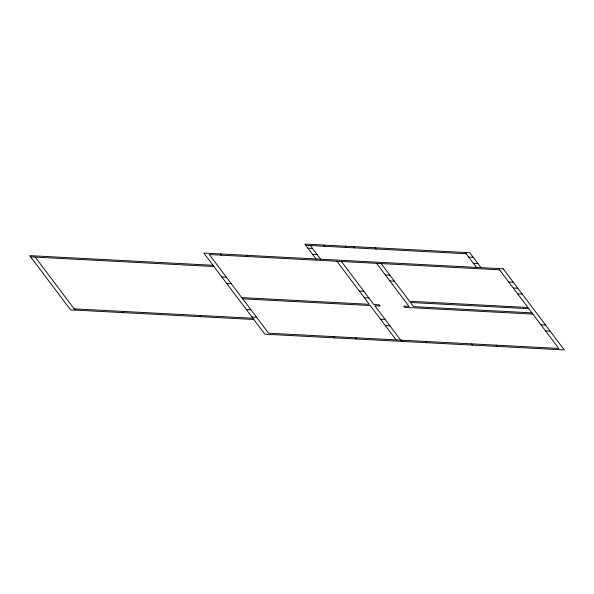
<?xml version="1.0" encoding="UTF-8"?>
<svg xmlns="http://www.w3.org/2000/svg" width="594" height="594" viewBox="0 0 594 594"><rect width="100%" height="100%" fill="white"/><g stroke="black" fill="none" stroke-linecap="round" stroke-linejoin="round"><path stroke-width="0.89" d="M305.776 245.307L466.164 253.742M307.959 248.203L312.541 248.448M468.659 257.053L473.24 257.299M312.637 254.418L317.218 254.655M473.336 263.261L477.918 263.506M212.994 265.273L29.7 255.635L70.552 309.853L253.846 319.498M385.306 274.933L389.887 275.171M30.636 256.875L213.929 266.513M508.731 282.016L513.32 282.261M389.827 280.932L394.409 281.177M513.253 288.023L517.842 288.261M221.881 277.071L226.463 277.309M517.619 293.815L522.2 294.052M226.715 283.487L231.296 283.724M359.311 291.053L363.892 291.298M364.3 297.676L368.881 297.921M527.91 307.477L409.533 301.247L381.155 263.58M528.846 308.717L410.469 302.487L413.587 306.63L531.964 312.852M241.743 297.594L369.29 304.299L336.857 261.256M242.679 298.834L370.225 305.539L396.109 339.894M532.9 314.1L404.596 307.35L403.66 306.11L409.006 306.385L376.574 263.342M541.008 324.859L545.589 325.096M246.362 309.563L250.943 309.801M380.516 319.201L385.098 319.438M545.53 330.858L550.111 331.103M251.975 317.01L256.556 317.255M74.198 308.858L252.91 318.25M385.35 325.616L389.931 325.854M481.036 267.642L469.809 252.74L304.841 244.067L316.067 258.969M465.228 252.502L476.455 267.404M496.153 345.159L497.089 346.399M471.718 343.874L472.653 345.114M375.104 247.765L376.039 249.005M425.891 341.461L426.826 342.701M353.72 246.636L354.655 247.876M345.322 246.198L346.257 247.438M401.455 340.176L402.39 341.416M341.439 261.494L373.871 304.544L379.217 304.819L380.153 306.066L374.807 305.784L400.69 340.139M323.938 245.07L324.873 246.317M310.358 245.552L320.649 259.207M355.628 337.763L356.563 339.011M333.479 336.605L334.415 337.845M246.569 255.316L247.505 256.556M220.597 253.95L221.532 255.19M199.45 315.444L200.386 316.684M122.639 311.404L123.574 312.644M35.217 257.12L75.134 310.098M503.185 268.807L203.801 253.066L264.917 334.192L564.3 349.933L503.185 268.807M499.539 269.81L209.318 254.544L268.562 333.189L558.783 348.448L499.539 269.81"/></g></svg>
